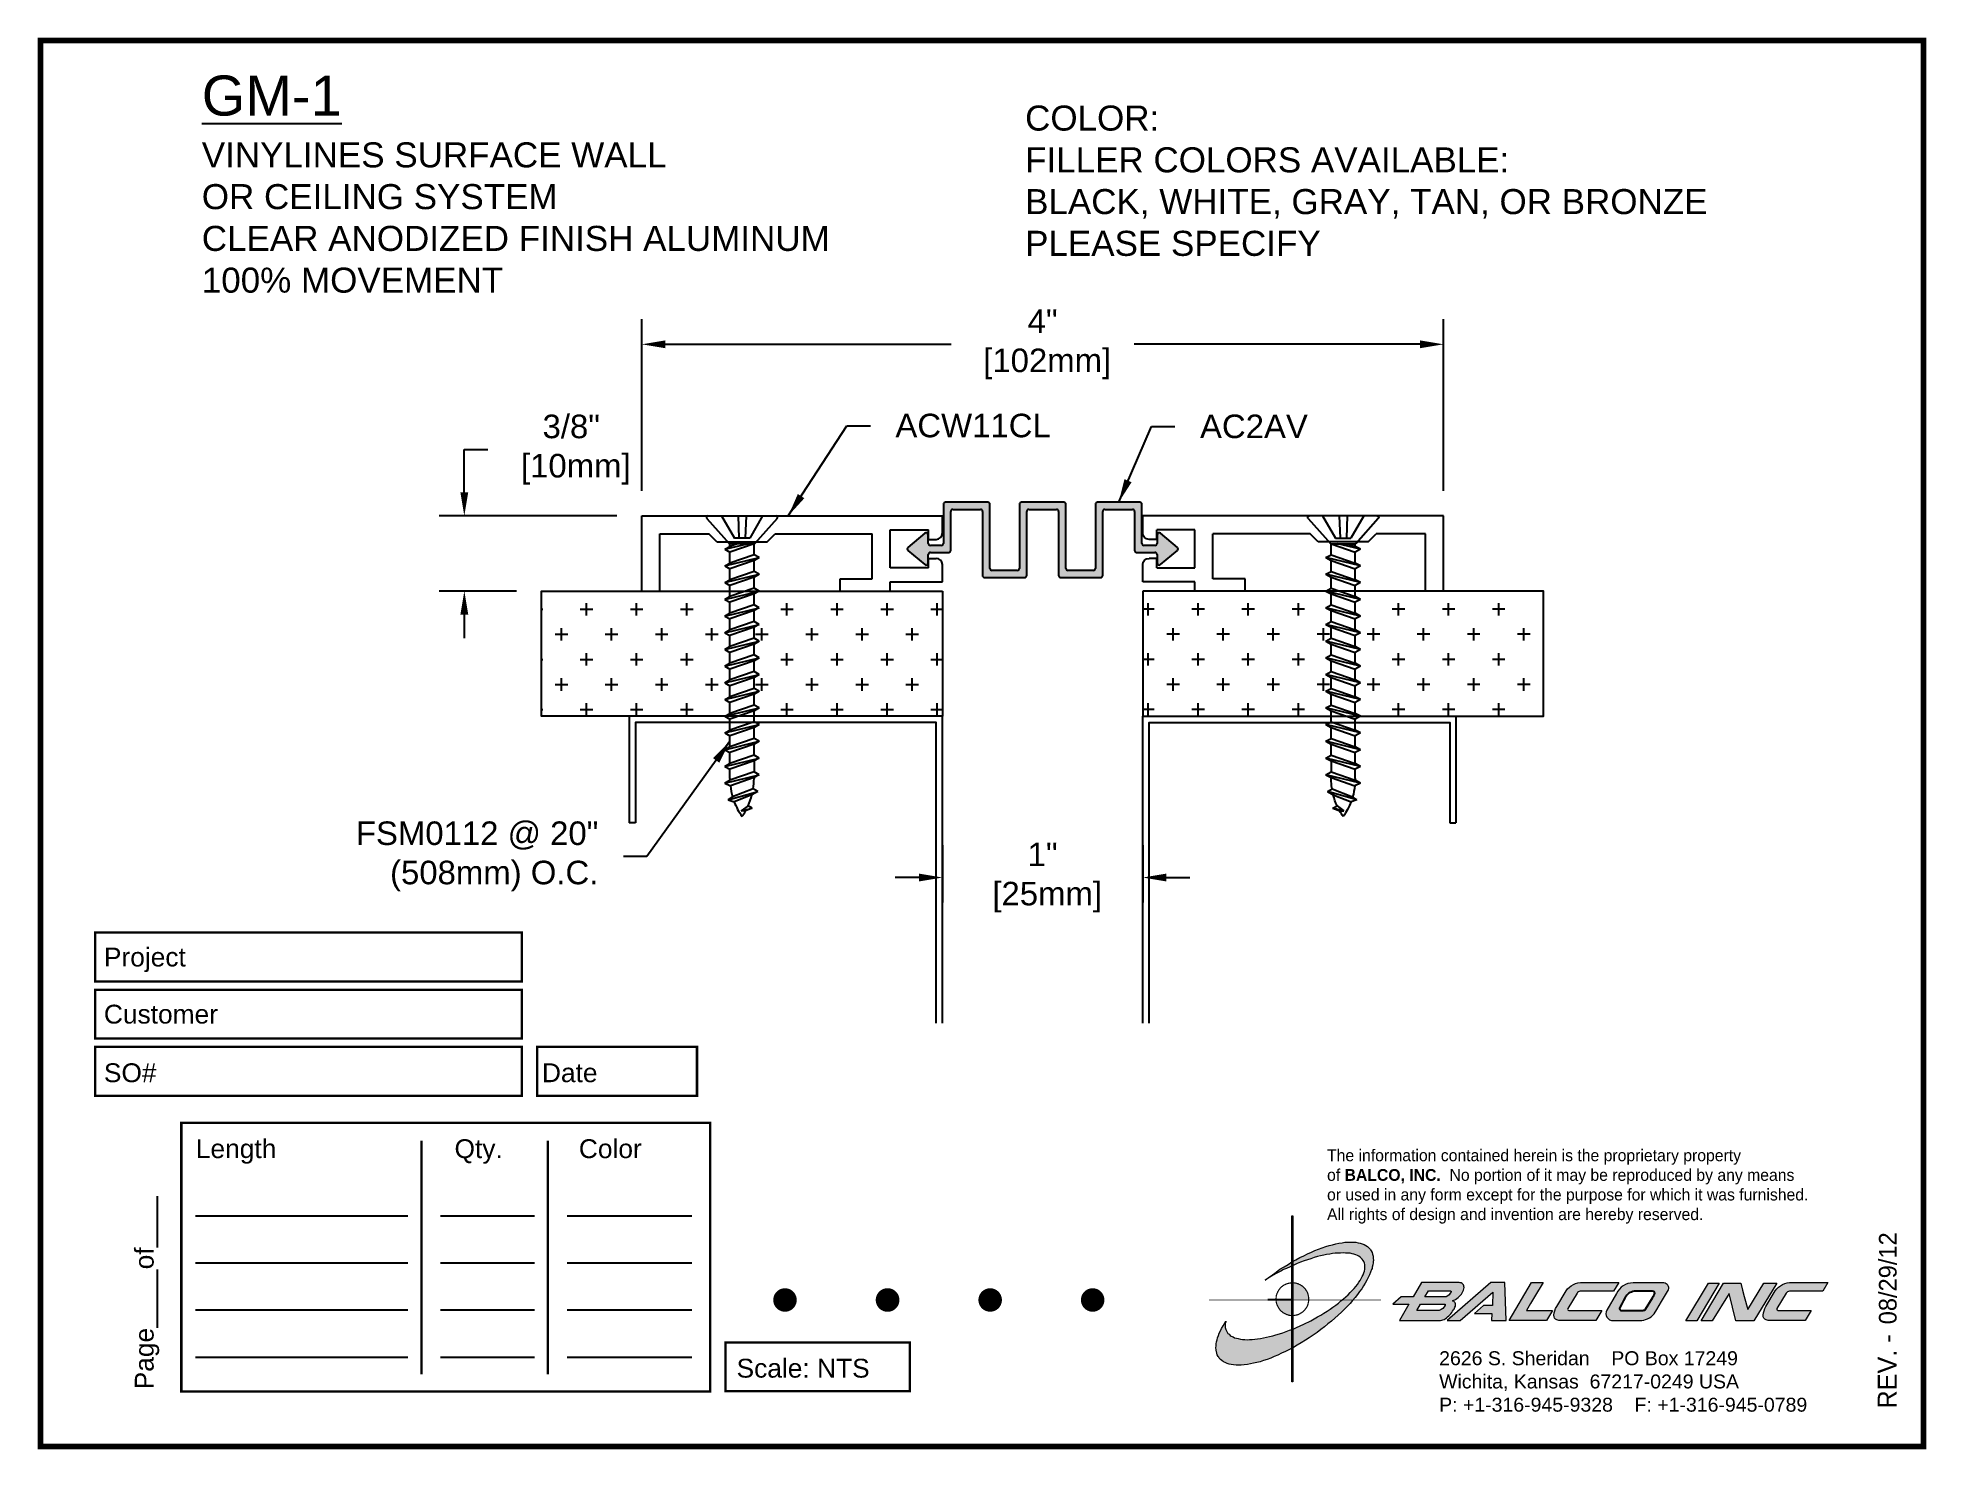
# Paper-space layout 'Layout1' of a CAD drawing. Header units: inches. Extents: x 0 to 10, y 0 to 7.5.
# The model-space entities are those that its viewports show. They can reach past a viewport. Long polylines and large blocks are cut down to what shows.
import ezdxf

# ---------------------------------------------------------------- set-up
doc = ezdxf.new("R2010")
doc.units = ezdxf.units.IN
doc.header["$MEASUREMENT"] = 0
for name, color, linetype in [('Anchors', 4, 'Continuous'), ('Border', 7, 'Continuous'), ('Conditions', 1, 'Continuous'), ('Dimensions', 3, 'Continuous'), ('Fillers', 2, 'Continuous'), ('Metals', 7, 'Continuous'), ('Text', 2, 'Continuous')]:
    doc.layers.add(name, color=color, linetype=linetype)
doc.styles.add('ARIAL', font='arial.ttf')
doc.styles.add('Copyright', font='ERASDEMI.TTF')
doc.dimstyles.new('ARIAL', dxfattribs={"dimtxt": 0.1175, "dimasz": 0.1175, "dimexe": 0.125, "dimexo": 0.125, "dimgap": 0.125, "dimtad": 0, "dimtih": 1, "dimtoh": 1, "dimdec": 4, "dimzin": 0, "dimdsep": 46, "dimlunit": 4, "dimtxsty": 'ARIAL', "dimcen": 0.09, "dimadec": 0, "dimazin": 0, "dimtfac": 1, "dimtdec": 4, "dimtofl": 0, "dimtmove": 0, "dimatfit": 3, "dimfxl": 0, "dimfrac": 2, "dimtolj": 1, "dimtzin": 0, "dimarcsym": 0})

# ---------------------------------------------------------------- blocks, each defined once
blk = doc.blocks.new('ACADlogo')
h = blk.add_hatch(color=256)
h.paths.add_polyline_path([(-3.346, 1.223), (-3.351, 1.223), (-3.351, 0.979), (-3.346, 0.982)])
h.paths.add_polyline_path([(-3.346, 0.961), (-3.351, 0.959), (-3.351, 0.868), (-3.346, 0.868)])
h.paths.add_polyline_path([(-3.346, 0.777), (-3.351, 0.777), (-3.351, 0.699), (-3.351, 0.695), (-3.35, 0.695), (-3.346, 0.695)])
h.paths.add_polyline_path([(-3.346, 0.864), (-3.346, 0.868), (-3.35, 0.868), (-3.351, 0.868), (-3.351, 0.777), (-3.346, 0.777), (-3.346, 0.778), (-3.348, 0.778)])
h.paths.add_polyline_path([(-3.346, 0.524), (-3.351, 0.521), (-3.351, 0.342), (-3.346, 0.342)])
h.paths.add_polyline_path([(-3.346, 0.695), (-3.351, 0.695), (-3.351, 0.621), (-3.346, 0.623)])
h.paths.add_polyline_path([(-3.346, 0.623), (-3.351, 0.621), (-3.351, 0.521), (-3.346, 0.524)])
h.paths.add_polyline_path([(-3.346, 0.982), (-3.351, 0.979), (-3.351, 0.959), (-3.346, 0.961)])
h = blk.add_hatch(color=175)
h.paths.add_polyline_path([(-3.518, 0.573), (-3.534, 0.571), (-3.548, 0.569), (-3.562, 0.567), (-3.576, 0.567), (-3.589, 0.566), (-3.602, 0.567), (-3.614, 0.568), (-3.625, 0.569), (-3.636, 0.572), (-3.646, 0.574), (-3.656, 0.577), (-3.664, 0.581), (-3.673, 0.585), (-3.679, 0.589), (-3.685, 0.595), (-3.688, 0.598), (-3.691, 0.6), (-3.695, 0.607), (-3.699, 0.614), (-3.703, 0.621), (-3.704, 0.626), (-3.705, 0.631), (-3.706, 0.637), (-3.706, 0.642), (-3.705, 0.648), (-3.705, 0.653), (-3.703, 0.659), (-3.702, 0.665), (-3.71, 0.652), (-3.717, 0.639), (-3.725, 0.626), (-3.731, 0.613), (-3.737, 0.601), (-3.741, 0.589), (-3.746, 0.577), (-3.749, 0.566), (-3.751, 0.555), (-3.753, 0.544), (-3.754, 0.538), (-3.754, 0.533), (-3.755, 0.523), (-3.754, 0.513), (-3.753, 0.508), (-3.752, 0.503), (-3.75, 0.494), (-3.748, 0.486), (-3.743, 0.477), (-3.74, 0.473), (-3.738, 0.469), (-3.734, 0.465), (-3.73, 0.461), (-3.723, 0.455), (-3.715, 0.449), (-3.706, 0.445), (-3.695, 0.44), (-3.685, 0.437), (-3.674, 0.434), (-3.661, 0.432), (-3.648, 0.431), (-3.634, 0.431), (-3.62, 0.431), (-3.604, 0.433), (-3.588, 0.435), (-3.572, 0.438), (-3.556, 0.441), (-3.538, 0.445), (-3.52, 0.449), (-3.503, 0.456), (-3.483, 0.461), (-3.464, 0.469), (-3.445, 0.477), (-3.426, 0.485), (-3.406, 0.494), (-3.385, 0.503), (-3.364, 0.514), (-3.351, 0.521), (-3.351, 0.621), (-3.364, 0.616), (-3.382, 0.609), (-3.4, 0.603), (-3.418, 0.598), (-3.436, 0.592), (-3.453, 0.587), (-3.47, 0.583), (-3.486, 0.579), (-3.503, 0.576)])
h.paths.add_polyline_path([(-3.215, 0.687), (-3.251, 0.667), (-3.289, 0.649), (-3.327, 0.631), (-3.345, 0.623), (-3.346, 0.623), (-3.346, 0.524), (-3.343, 0.525), (-3.323, 0.537), (-3.302, 0.549), (-3.28, 0.563), (-3.259, 0.577), (-3.238, 0.59), (-3.218, 0.605), (-3.198, 0.62), (-3.179, 0.635), (-3.16, 0.65), (-3.141, 0.665), (-3.123, 0.681), (-3.106, 0.696), (-3.089, 0.712), (-3.074, 0.727), (-3.058, 0.743), (-3.043, 0.759), (-3.03, 0.775), (-3.028, 0.777), (-3.085, 0.777), (-3.091, 0.772), (-3.105, 0.761), (-3.118, 0.75), (-3.134, 0.739), (-3.149, 0.729), (-3.165, 0.718), (-3.182, 0.707), (-3.198, 0.697)])
h.paths.add_polyline_path([(-2.921, 1.009), (-2.922, 1.015), (-2.924, 1.02), (-2.926, 1.029), (-2.931, 1.038), (-2.934, 1.043), (-2.936, 1.047), (-2.94, 1.05), (-2.943, 1.054), (-2.951, 1.06), (-2.959, 1.066), (-2.968, 1.071), (-2.978, 1.075), (-2.989, 1.079), (-3, 1.081), (-3.013, 1.083), (-3.026, 1.084), (-3.04, 1.084), (-3.054, 1.084), (-3.07, 1.083), (-3.085, 1.081), (-3.102, 1.079), (-3.118, 1.075), (-3.136, 1.07), (-3.153, 1.066), (-3.171, 1.06), (-3.191, 1.054), (-3.21, 1.047), (-3.229, 1.039), (-3.248, 1.031), (-3.268, 1.022), (-3.289, 1.012), (-3.31, 1.002), (-3.33, 0.991), (-3.346, 0.982), (-3.346, 0.961), (-3.342, 0.962), (-3.323, 0.971), (-3.305, 0.978), (-3.287, 0.984), (-3.268, 0.991), (-3.251, 0.996), (-3.234, 1.002), (-3.216, 1.007), (-3.199, 1.011), (-3.182, 1.015), (-3.167, 1.018), (-3.15, 1.021), (-3.136, 1.023), (-3.121, 1.025), (-3.107, 1.026), (-3.093, 1.026), (-3.079, 1.027), (-3.067, 1.026), (-3.054, 1.026), (-3.043, 1.025), (-3.032, 1.022), (-3.022, 1.02), (-3.013, 1.016), (-3.004, 1.013), (-2.997, 1.009), (-2.989, 1.005), (-2.983, 0.999), (-2.98, 0.996), (-2.978, 0.994), (-2.973, 0.987), (-2.969, 0.981), (-2.967, 0.973), (-2.965, 0.965), (-2.964, 0.957), (-2.964, 0.949), (-2.964, 0.944), (-2.965, 0.94), (-2.967, 0.93), (-2.969, 0.921), (-2.973, 0.911), (-2.978, 0.901), (-2.983, 0.891), (-2.989, 0.881), (-2.996, 0.871), (-3.004, 0.86), (-3.012, 0.849), (-3.021, 0.838), (-3.032, 0.827), (-3.042, 0.816), (-3.053, 0.805), (-3.065, 0.794), (-3.077, 0.783), (-3.085, 0.777), (-3.028, 0.777), (-3.016, 0.791), (-3.004, 0.806), (-2.992, 0.822), (-2.981, 0.837), (-2.971, 0.852), (-2.962, 0.866), (-2.954, 0.882), (-2.946, 0.896), (-2.939, 0.91), (-2.934, 0.924), (-2.929, 0.938), (-2.926, 0.944), (-2.925, 0.951), (-2.922, 0.963), (-2.92, 0.975), (-2.92, 0.982), (-2.919, 0.987), (-2.92, 0.999), (-2.92, 1.005)])
h.paths.add_polyline_path([(-3.372, 0.966), (-3.393, 0.953), (-3.415, 0.94), (-3.435, 0.925), (-3.455, 0.911), (-3.475, 0.897), (-3.494, 0.882), (-3.468, 0.898), (-3.439, 0.915), (-3.41, 0.93), (-3.396, 0.938), (-3.38, 0.945), (-3.351, 0.959), (-3.351, 0.979)])
h = blk.add_hatch(color=256)
h.paths.add_polyline_path([(-3.268, 0.814), (-3.27, 0.819), (-3.273, 0.824), (-3.276, 0.828), (-3.279, 0.833), (-3.282, 0.837), (-3.286, 0.841), (-3.29, 0.845), (-3.294, 0.849), (-3.298, 0.852), (-3.303, 0.855), (-3.308, 0.858), (-3.313, 0.86), (-3.318, 0.863), (-3.323, 0.864), (-3.328, 0.866), (-3.334, 0.867), (-3.339, 0.868), (-3.345, 0.868), (-3.346, 0.868), (-3.346, 0.777), (-3.335, 0.777), (-3.262, 0.777), (-3.262, 0.781), (-3.262, 0.787), (-3.263, 0.792), (-3.264, 0.798), (-3.265, 0.803), (-3.266, 0.808)])
h.paths.add_polyline_path([(-3.351, 0.777), (-3.436, 0.777), (-3.435, 0.773), (-3.435, 0.768), (-3.434, 0.762), (-3.432, 0.757), (-3.431, 0.752), (-3.428, 0.747), (-3.426, 0.742), (-3.423, 0.737), (-3.42, 0.732), (-3.417, 0.728), (-3.414, 0.723), (-3.41, 0.719), (-3.406, 0.716), (-3.401, 0.712), (-3.397, 0.709), (-3.392, 0.706), (-3.387, 0.704), (-3.382, 0.701), (-3.377, 0.699), (-3.372, 0.698), (-3.367, 0.696), (-3.361, 0.695), (-3.356, 0.695), (-3.351, 0.695)])
h.paths.add_polyline_path([(-3.346, 0.868), (-3.35, 0.868), (-3.351, 0.868), (-3.351, 0.777), (-3.346, 0.777)])
h = blk.add_hatch(color=256)
h.paths.add_polyline_path([(-2.438, 0.844, 0.412988), (-2.461, 0.869), (-2.663, 0.869), (-2.707, 0.794), (-2.771, 0.794), (-2.815, 0.755), (-2.73, 0.755), (-2.781, 0.668), (-2.563, 0.668, 0.107996), (-2.538, 0.677, 0.108939), (-2.494, 0.724, 0.080345), (-2.483, 0.745, 0.419497), (-2.499, 0.773, 0.149928), (-2.447, 0.815, 0.134283)])
h.paths.add_polyline_path([(-2.507, 0.821, -0.209012), (-2.532, 0.794), (-2.538, 0.794), (-2.646, 0.794), (-2.627, 0.825), (-2.51, 0.825, -0.56619)], flags=16)
h.paths.add_polyline_path([(-2.538, 0.75, -0.241309), (-2.569, 0.722), (-2.688, 0.722), (-2.669, 0.755), (-2.541, 0.755, -0.56619)], flags=16)
for points in [[(-2.285, 0.819), (-2.287, 0.748), (-2.335, 0.748), (-2.383, 0.705), (-2.29, 0.705), (-2.292, 0.668), (-2.215, 0.668), (-2.221, 0.869), (-2.295, 0.869), (-2.527, 0.668), (-2.458, 0.668)], [(-2.018, 0.869), (-2.079, 0.869), (-2.198, 0.668), (-2, 0.668), (-1.968, 0.722), (-2.107, 0.722), (-2.085, 0.759), (-2.064, 0.794)], [(-1.617, 0.869), (-1.807, 0.869, 0.270182), (-1.896, 0.825), (-1.946, 0.742, 0.109019), (-1.961, 0.695, 0.340665), (-1.945, 0.672, 0.129907), (-1.923, 0.668), (-1.738, 0.668), (-1.706, 0.722), (-1.878, 0.722), (-1.882, 0.722, -0.601242), (-1.887, 0.731), (-1.838, 0.813, -0.253048), (-1.821, 0.823), (-1.645, 0.823)], [(-1.083, 0.867), (-1.14, 0.867), (-1.261, 0.667), (-1.26, 0.667), (-1.202, 0.667)], [(-0.96, 0.83), (-0.969, 0.867), (-1.061, 0.867), (-1.179, 0.667), (-1.12, 0.667), (-1.031, 0.812), (-0.995, 0.667), (-0.9, 0.667), (-0.778, 0.867), (-0.846, 0.867), (-0.931, 0.727), (-0.951, 0.795)], [(-0.507, 0.869), (-0.697, 0.869, 0.270182), (-0.786, 0.825), (-0.836, 0.742, 0.109019), (-0.85, 0.695, 0.340665), (-0.835, 0.672, 0.129907), (-0.812, 0.668), (-0.628, 0.668), (-0.595, 0.722), (-0.768, 0.722), (-0.772, 0.722, -0.601242), (-0.777, 0.731), (-0.728, 0.813, -0.253048), (-0.71, 0.823), (-0.534, 0.823)], [(-3.346, 0.623), (-3.351, 0.621), (-3.351, 0.521), (-3.346, 0.524)]]:
    blk.add_hatch(color=256).paths.add_polyline_path(points)
h = blk.add_hatch(color=256)
h.paths.add_polyline_path([(-1.377, 0.868), (-1.383, 0.868), (-1.383, 0.868), (-1.44, 0.868), (-1.492, 0.868), (-1.541, 0.868, 0.297712), (-1.628, 0.811), (-1.68, 0.723, 0.585116), (-1.646, 0.668), (-1.506, 0.668, 0.210586), (-1.429, 0.703), (-1.415, 0.726), (-1.389, 0.769), (-1.352, 0.831, 0.4352)])
h.paths.add_polyline_path([(-1.437, 0.823, -0.603783), (-1.428, 0.805), (-1.431, 0.801), (-1.434, 0.796), (-1.438, 0.789), (-1.474, 0.728, -0.229001), (-1.489, 0.722), (-1.494, 0.722), (-1.501, 0.722), (-1.597, 0.722), (-1.604, 0.722, -0.492401), (-1.613, 0.734), (-1.601, 0.757), (-1.591, 0.775), (-1.582, 0.791, -0.238368), (-1.535, 0.823)], flags=16)
for q in [(-3.48, 0.777), (-3.351, 0.642)]:
    blk.add_line((-3.351, 0.777), q)
at = {"color": 7, "lineweight": 0}
for points in [[(-3.351, 1.223), (-3.346, 1.223), (-3.346, 0.342), (-3.351, 0.342), (-3.351, 1.223)], [(-2.292, 0.668), (-2.215, 0.668), (-2.221, 0.869), (-2.295, 0.869), (-2.527, 0.668), (-2.458, 0.668), (-2.285, 0.819), (-2.287, 0.748), (-2.286, 0.748), (-2.335, 0.748), (-2.383, 0.705), (-2.29, 0.705), (-2.292, 0.668), (-2.292, 0.668)], [(-2.198, 0.668), (-2.079, 0.869), (-2.018, 0.869), (-2.064, 0.794), (-2.085, 0.759), (-2.107, 0.722), (-1.968, 0.722), (-2, 0.668), (-2.198, 0.668), (-2.198, 0.668)], [(-1.383, 0.868), (-1.383, 0.868)], [(-1.261, 0.667), (-1.14, 0.867), (-1.083, 0.867), (-1.202, 0.667), (-1.26, 0.667), (-1.261, 0.667), (-1.261, 0.667)], [(-0.9, 0.667), (-0.995, 0.667), (-1.031, 0.812), (-1.12, 0.667), (-1.179, 0.667), (-1.061, 0.867), (-0.969, 0.867), (-0.96, 0.83), (-0.951, 0.795), (-0.931, 0.727), (-0.846, 0.867), (-0.778, 0.867), (-0.9, 0.667), (-0.9, 0.667)]]:
    blk.add_lwpolyline(points, dxfattribs=at)
at = {"color": 175, "lineweight": 0}
blk.add_lwpolyline([(-2.926, 1.029), (-2.924, 1.02), (-2.922, 1.015), (-2.921, 1.009), (-2.92, 1.005), (-2.92, 0.999), (-2.919, 0.987), (-2.92, 0.982), (-2.92, 0.975), (-2.922, 0.963), (-2.925, 0.951), (-2.926, 0.944), (-2.929, 0.938), (-2.934, 0.924), (-2.939, 0.91), (-2.946, 0.896), (-2.954, 0.882), (-2.962, 0.866), (-2.971, 0.852), (-2.981, 0.837), (-2.992, 0.822), (-3.004, 0.806), (-3.016, 0.791), (-3.03, 0.775), (-3.043, 0.759), (-3.058, 0.743), (-3.074, 0.727), (-3.089, 0.712), (-3.106, 0.696), (-3.123, 0.681), (-3.141, 0.665), (-3.16, 0.65), (-3.179, 0.635), (-3.198, 0.62), (-3.218, 0.605), (-3.238, 0.59), (-3.259, 0.577), (-3.28, 0.563), (-3.302, 0.549), (-3.323, 0.537), (-3.343, 0.525), (-3.364, 0.514), (-3.385, 0.503), (-3.406, 0.494), (-3.426, 0.485), (-3.445, 0.477), (-3.464, 0.469), (-3.483, 0.461), (-3.503, 0.456), (-3.52, 0.449), (-3.538, 0.445), (-3.556, 0.441), (-3.572, 0.438), (-3.588, 0.435), (-3.604, 0.433), (-3.62, 0.431), (-3.634, 0.431), (-3.648, 0.431), (-3.661, 0.432), (-3.674, 0.434), (-3.685, 0.437), (-3.695, 0.44), (-3.706, 0.445), (-3.715, 0.449), (-3.723, 0.455), (-3.73, 0.461), (-3.734, 0.465), (-3.738, 0.469), (-3.74, 0.473), (-3.743, 0.477), (-3.748, 0.486), (-3.75, 0.494), (-3.752, 0.503), (-3.753, 0.508), (-3.754, 0.513), (-3.755, 0.523), (-3.754, 0.533), (-3.754, 0.538), (-3.753, 0.544), (-3.751, 0.555), (-3.749, 0.566), (-3.746, 0.577), (-3.741, 0.589), (-3.737, 0.601), (-3.731, 0.613), (-3.725, 0.626), (-3.717, 0.639), (-3.71, 0.652), (-3.702, 0.665), (-3.703, 0.659), (-3.705, 0.653), (-3.705, 0.648), (-3.706, 0.642), (-3.706, 0.637), (-3.705, 0.631), (-3.704, 0.626), (-3.703, 0.621), (-3.699, 0.614), (-3.695, 0.607), (-3.691, 0.6), (-3.688, 0.598), (-3.685, 0.595), (-3.679, 0.589), (-3.673, 0.585), (-3.664, 0.581), (-3.656, 0.577), (-3.646, 0.574), (-3.636, 0.572), (-3.625, 0.569), (-3.614, 0.568), (-3.602, 0.567), (-3.589, 0.566), (-3.576, 0.567), (-3.562, 0.567), (-3.548, 0.569), (-3.534, 0.571), (-3.518, 0.573), (-3.503, 0.576), (-3.486, 0.579), (-3.47, 0.583), (-3.453, 0.587), (-3.436, 0.592), (-3.418, 0.598), (-3.4, 0.603), (-3.382, 0.609), (-3.364, 0.616), (-3.345, 0.623), (-3.327, 0.631), (-3.289, 0.649), (-3.251, 0.667), (-3.215, 0.687), (-3.198, 0.697), (-3.182, 0.707), (-3.165, 0.718), (-3.149, 0.729), (-3.134, 0.739), (-3.118, 0.75), (-3.105, 0.761), (-3.091, 0.772), (-3.077, 0.783), (-3.065, 0.794), (-3.053, 0.805), (-3.042, 0.816), (-3.032, 0.827), (-3.021, 0.838), (-3.012, 0.849), (-3.004, 0.86), (-2.996, 0.871), (-2.989, 0.881), (-2.983, 0.891), (-2.978, 0.901), (-2.973, 0.911), (-2.969, 0.921), (-2.967, 0.93), (-2.965, 0.94), (-2.964, 0.944), (-2.964, 0.949), (-2.964, 0.957), (-2.965, 0.965), (-2.967, 0.973), (-2.969, 0.981), (-2.973, 0.987), (-2.978, 0.994), (-2.98, 0.996), (-2.983, 0.999), (-2.989, 1.005), (-2.997, 1.009), (-3.004, 1.013), (-3.013, 1.016), (-3.022, 1.02), (-3.032, 1.022), (-3.043, 1.025), (-3.054, 1.026), (-3.067, 1.026), (-3.079, 1.027), (-3.093, 1.026), (-3.107, 1.026), (-3.121, 1.025), (-3.136, 1.023), (-3.15, 1.021), (-3.167, 1.018), (-3.182, 1.015), (-3.199, 1.011), (-3.216, 1.007), (-3.234, 1.002), (-3.251, 0.996), (-3.268, 0.991), (-3.287, 0.984), (-3.305, 0.978), (-3.323, 0.971), (-3.342, 0.962), (-3.38, 0.945), (-3.396, 0.938), (-3.41, 0.93), (-3.439, 0.915), (-3.468, 0.898), (-3.494, 0.882), (-3.475, 0.897), (-3.455, 0.911), (-3.435, 0.925), (-3.415, 0.94), (-3.393, 0.953), (-3.372, 0.966), (-3.351, 0.979), (-3.33, 0.991), (-3.31, 1.002), (-3.289, 1.012), (-3.268, 1.022), (-3.248, 1.031), (-3.229, 1.039), (-3.21, 1.047), (-3.191, 1.054), (-3.171, 1.06), (-3.153, 1.066), (-3.136, 1.07), (-3.118, 1.075), (-3.102, 1.079), (-3.085, 1.081), (-3.07, 1.083), (-3.054, 1.084), (-3.04, 1.084), (-3.026, 1.084), (-3.013, 1.083), (-3, 1.081), (-2.989, 1.079), (-2.978, 1.075), (-2.968, 1.071), (-2.959, 1.066), (-2.951, 1.06), (-2.943, 1.054), (-2.94, 1.05), (-2.936, 1.047), (-2.934, 1.043), (-2.931, 1.038), (-2.926, 1.029), (-2.926, 1.029)], dxfattribs=at)
at = {"color": 7, "lineweight": 0, "const_width": 0.0064}
blk.add_lwpolyline([(-3.262, 0.781), (-3.262, 0.787), (-3.263, 0.792), (-3.264, 0.798), (-3.265, 0.803), (-3.266, 0.808), (-3.268, 0.814), (-3.27, 0.819), (-3.273, 0.824), (-3.276, 0.828), (-3.279, 0.833), (-3.282, 0.837), (-3.286, 0.841), (-3.29, 0.845), (-3.294, 0.849), (-3.298, 0.852), (-3.303, 0.855), (-3.308, 0.858), (-3.313, 0.86), (-3.318, 0.863), (-3.323, 0.864), (-3.328, 0.866), (-3.334, 0.867), (-3.339, 0.868), (-3.345, 0.868), (-3.35, 0.868), (-3.356, 0.868), (-3.361, 0.867), (-3.367, 0.866), (-3.372, 0.865), (-3.377, 0.863), (-3.382, 0.862), (-3.387, 0.859), (-3.392, 0.857), (-3.397, 0.854), (-3.401, 0.851), (-3.406, 0.847), (-3.41, 0.843), (-3.414, 0.839), (-3.417, 0.835), (-3.42, 0.831), (-3.423, 0.826), (-3.426, 0.821), (-3.428, 0.816), (-3.431, 0.811), (-3.432, 0.806), (-3.434, 0.801), (-3.435, 0.795), (-3.435, 0.79), (-3.436, 0.784), (-3.436, 0.779), (-3.435, 0.773), (-3.435, 0.768), (-3.434, 0.762), (-3.432, 0.757), (-3.431, 0.752), (-3.428, 0.747), (-3.426, 0.742), (-3.423, 0.737), (-3.42, 0.732), (-3.417, 0.728), (-3.414, 0.723), (-3.41, 0.719), (-3.406, 0.716), (-3.401, 0.712), (-3.397, 0.709), (-3.392, 0.706), (-3.387, 0.704), (-3.382, 0.701), (-3.377, 0.699), (-3.372, 0.698), (-3.367, 0.696), (-3.361, 0.695), (-3.356, 0.695), (-3.35, 0.695), (-3.345, 0.695), (-3.339, 0.695), (-3.334, 0.696), (-3.328, 0.697), (-3.323, 0.698), (-3.318, 0.7), (-3.313, 0.702), (-3.308, 0.705), (-3.303, 0.708), (-3.298, 0.711), (-3.294, 0.714), (-3.29, 0.718), (-3.286, 0.721), (-3.282, 0.726), (-3.279, 0.73), (-3.276, 0.734), (-3.273, 0.739), (-3.27, 0.744), (-3.268, 0.749), (-3.266, 0.754), (-3.265, 0.76), (-3.264, 0.765), (-3.263, 0.77), (-3.262, 0.776), (-3.262, 0.781)], dxfattribs=at)
at = {"color": 7, "lineweight": 0}
for points in [[(-2.447, 0.815, 0.130368), (-2.438, 0.843, 0.448367), (-2.463, 0.869), (-2.663, 0.869), (-2.707, 0.794), (-2.771, 0.794), (-2.815, 0.755), (-2.73, 0.755), (-2.781, 0.668), (-2.563, 0.668, 0.107996), (-2.538, 0.677, 0.108939), (-2.494, 0.724, 0.077395), (-2.484, 0.744, 0.430878), (-2.499, 0.773, 0.149928)], [(-2.507, 0.821, -0.209012), (-2.532, 0.794), (-2.538, 0.794), (-2.646, 0.794), (-2.627, 0.825), (-2.512, 0.825), (-2.509, 0.825, -0.531288)], [(-1.838, 0.813), (-1.887, 0.731, 0.587385), (-1.882, 0.722), (-1.878, 0.722), (-1.706, 0.722), (-1.738, 0.668), (-1.923, 0.668, -0.129907), (-1.945, 0.672, -0.349839), (-1.961, 0.696, -0.107341), (-1.946, 0.742), (-1.896, 0.825, -0.270182), (-1.807, 0.869), (-1.617, 0.869), (-1.645, 0.823), (-1.821, 0.823, 0.252436)], [(-1.68, 0.723, 0.585116), (-1.646, 0.668), (-1.506, 0.668, 0.210586), (-1.429, 0.703), (-1.415, 0.726), (-1.389, 0.769), (-1.352, 0.831, 0.4352), (-1.377, 0.868), (-1.383, 0.868), (-1.383, 0.868), (-1.44, 0.868), (-1.492, 0.868), (-1.541, 0.868, 0.297712), (-1.628, 0.811)], [(-0.728, 0.813), (-0.777, 0.731, 0.587385), (-0.772, 0.722), (-0.768, 0.722), (-0.595, 0.722), (-0.628, 0.668), (-0.812, 0.668, -0.129907), (-0.835, 0.672, -0.349839), (-0.85, 0.696, -0.107341), (-0.836, 0.742), (-0.786, 0.825, -0.270182), (-0.697, 0.869), (-0.507, 0.869), (-0.534, 0.823), (-0.71, 0.823, 0.252436)], [(-2.569, 0.722), (-2.688, 0.722), (-2.669, 0.755), (-2.543, 0.755), (-2.54, 0.755, -0.531288), (-2.538, 0.75, -0.241309)]]:
    blk.add_lwpolyline(points, format="xyb", close=True, dxfattribs=at)
blk.add_lwpolyline([(-1.437, 0.823), (-1.535, 0.823, 0.238368), (-1.582, 0.791), (-1.591, 0.775), (-1.601, 0.757), (-1.613, 0.734, 0.490298), (-1.604, 0.722), (-1.597, 0.722), (-1.501, 0.722), (-1.494, 0.722), (-1.489, 0.722, 0.229001), (-1.474, 0.728), (-1.438, 0.789), (-1.434, 0.796), (-1.431, 0.801), (-1.428, 0.805, 0.603783)], format="xyb", close=True)
blk.add_lwpolyline([(-2.879, 0.777, 0.00455, 0.00455, 0), (-3.791, 0.777, 0.00183, 0.00183, 0), (-3.791, 0.777, 0.00183, 0.00183, 0)], format="xyseb", dxfattribs=at)
blk = doc.blocks.new('REV')
at = {"style": 'Copyright'}
blk.add_text('REV. -', height=0.1, rotation=90, dxfattribs=at).set_placement((-0.142, 0.201))
at = {"style": 'Copyright', "flags": 4}
blk.add_attdef('REVISIONDATE', (-0.142, 0.648), '', height=0.0938, rotation=90, dxfattribs=at)
blk = doc.blocks.new('*D0')
at = {"layer": 'Defpoints', "color": 0}
for p in [(5.7897, 4.2662), (6.7897, 4.2662), (6.7897, 3.9789)]:
    blk.add_point(p, dxfattribs=at)
at = {"layer": 'Dimensions', "color": 0, "lineweight": -2}
for p, q in [((5.7897, 4.1412), (5.7897, 3.8539)), ((6.7897, 4.1412), (6.7897, 3.8539)), ((5.6722, 3.9789), (5.5547, 3.9789)), ((6.9072, 3.9789), (7.0247, 3.9789))]:
    blk.add_line(p, q, dxfattribs=at)
at = {"layer": 'Dimensions', "color": 0}
for points in [[(5.6722, 3.9985), (5.6722, 3.9593), (5.7897, 3.9789)], [(6.9072, 3.9985), (6.9072, 3.9593), (6.7897, 3.9789)]]:
    blk.add_solid(points, dxfattribs=at)
at = {"layer": 'Dimensions', "color": 0, "insert": (6.2897, 3.9789), "char_height": 0.1175, "attachment_point": 5, "style": 'ARIAL'}
blk.add_mtext('\\A1;1"\\P [25mm]', dxfattribs=at)
blk = doc.blocks.new('MTLSTD')
at = {"layer": 'Conditions'}
for points in [[(5.1822, 2.8099), (5.1822, 4.3412), (3.6197, 4.3412), (3.6197, 3.8099)], [(5.1509, 2.8099), (5.1509, 4.3099), (3.6509, 4.3099), (3.6509, 3.8099)], [(3.6509, 3.8099), (3.6197, 3.8099)]]:
    blk.add_lwpolyline(points, dxfattribs=at)
blk = doc.blocks.new('acw11')
for p, q in [((-1.5, 0), (0, 0)), ((-1.5, -0.375), (-1.5, 0)), ((0, -0.0865), (0, 0)), ((-1.41, -0.09), (-1.165, -0.09)), ((-1.41, -0.375), (-1.41, -0.09)), ((-1.125, -0.13), (-1.165, -0.09)), ((-0.875, -0.13), (-0.835, -0.09)), ((-0.835, -0.09), (-0.35, -0.09)), ((-0.35, -0.315), (-0.35, -0.09)), ((-0.26, -0.26), (-0.26, -0.07)), ((-0.26, -0.07), (-0.07, -0.07)), ((-0.07, -0.1175), (-0.07, -0.07)), ((-1.125, -0.13), (-0.875, -0.13)), ((-0.07, -0.1175), (-0.031, -0.1175)), ((-0.07, -0.26), (-0.26, -0.26)), ((-0.07, -0.26), (-0.07, -0.2125)), ((-0.07, -0.2125), (-0.031, -0.2125)), ((0, -0.33), (0, -0.2435)), ((-1.5, -0.375), (-1.41, -0.375)), ((-0.51, -0.315), (-0.35, -0.315)), ((-0.51, -0.375), (-0.51, -0.315)), ((-0.51, -0.375), (-0.26, -0.375)), ((-0.26, -0.33), (0, -0.33)), ((-0.26, -0.375), (-0.26, -0.33))]:
    blk.add_line(p, q)
for centre, start, end in [((-0.031, -0.0865), 270, 0), ((-0.031, -0.2435), 0, 90)]:
    blk.add_arc(centre, 0.031, start, end)
blk = doc.blocks.new('*D3')
at = {"layer": 'Defpoints', "color": 0}
for p in [(8.2897, 6.6395), (4.2897, 5.7835), (8.2897, 5.7835)]:
    blk.add_point(p, dxfattribs=at)
at = {"layer": 'Dimensions', "color": 0, "lineweight": -2}
for p, q in [((4.2897, 5.9085), (4.2897, 6.7645)), ((8.2897, 5.9085), (8.2897, 6.7645)), ((4.4072, 6.6395), (5.8335, 6.6395)), ((8.1722, 6.6395), (6.7458, 6.6395))]:
    blk.add_line(p, q, dxfattribs=at)
at = {"layer": 'Dimensions', "color": 0}
for points in [[(4.4072, 6.6591), (4.4072, 6.6199), (4.2897, 6.6395)], [(8.1722, 6.6591), (8.1722, 6.6199), (8.2897, 6.6395)]]:
    blk.add_solid(points, dxfattribs=at)
at = {"layer": 'Dimensions', "color": 0, "insert": (6.2897, 6.6395), "char_height": 0.1175, "attachment_point": 5, "style": 'ARIAL'}
blk.add_mtext('\\A1;4"\\P [102mm]', dxfattribs=at)
blk = doc.blocks.new('FSM0112')
for p, q in [((-0.1694, 0), (0.1694, 0)), ((-0.1026, 0), (-0.0382, -0.1106)), ((-0.0199, 0), (-0.0159, -0.1106)), ((0.0199, 0), (0.0159, -0.1106)), ((0.1026, 0), (0.0382, -0.1106)), ((-0.1752, -0.0137), (-0.0626, -0.1394)), ((0.1752, -0.0137), (0.0626, -0.1394)), ((-0.086, -0.1667), (0.0266, -0.1394)), ((-0.086, -0.1667), (-0.06, -0.1523)), ((-0.086, -0.1667), (-0.06, -0.1811)), ((0.0626, -0.1394), (-0.0626, -0.1394)), ((-0.06, -0.1523), (-0.06, -0.1394)), ((-0.0229, -0.1394), (-0.06, -0.1523)), ((0.06, -0.1394), (-0.06, -0.1811)), ((-0.06, -0.2356), (-0.06, -0.1811)), ((0.0382, -0.1106), (-0.0382, -0.1106)), ((0.06, -0.1939), (0.06, -0.1394)), ((-0.086, -0.25), (0.086, -0.2083)), ((-0.086, -0.25), (-0.06, -0.2356)), ((-0.086, -0.25), (-0.06, -0.2644)), ((0.06, -0.1939), (-0.06, -0.2356)), ((0.06, -0.2227), (-0.06, -0.2644)), ((-0.06, -0.3189), (-0.06, -0.2644)), ((0.06, -0.2773), (-0.06, -0.3189)), ((0.086, -0.2083), (0.06, -0.1939)), ((0.086, -0.2083), (0.06, -0.2227)), ((0.06, -0.2773), (0.06, -0.2227)), ((0.086, -0.2917), (0.06, -0.2773)), ((-0.086, -0.3333), (0.086, -0.2917)), ((-0.086, -0.3333), (-0.06, -0.3189)), ((-0.086, -0.3333), (-0.06, -0.3477)), ((-0.086, -0.4167), (0.086, -0.375)), ((0.06, -0.3061), (-0.06, -0.3477)), ((-0.06, -0.4023), (-0.06, -0.3477)), ((0.06, -0.3606), (-0.06, -0.4023)), ((0.086, -0.2917), (0.06, -0.3061)), ((0.06, -0.3606), (0.06, -0.3061)), ((0.086, -0.375), (0.06, -0.3606)), ((0.086, -0.375), (0.06, -0.3894)), ((-0.086, -0.4167), (-0.06, -0.4023)), ((-0.086, -0.4167), (-0.06, -0.4311)), ((-0.086, -0.5), (0.086, -0.4583)), ((0.06, -0.3894), (-0.06, -0.4311)), ((-0.06, -0.4856), (-0.06, -0.4311)), ((0.06, -0.4439), (-0.06, -0.4856)), ((0.06, -0.4439), (0.06, -0.3894)), ((0.086, -0.4583), (0.06, -0.4439)), ((0.086, -0.4583), (0.06, -0.4727)), ((-0.086, -0.5), (-0.06, -0.4856)), ((-0.086, -0.5), (-0.06, -0.5144)), ((-0.086, -0.5833), (0.086, -0.5417)), ((0.06, -0.4727), (-0.06, -0.5144)), ((-0.06, -0.5689), (-0.06, -0.5144)), ((0.06, -0.5273), (-0.06, -0.5689)), ((0.06, -0.5561), (-0.06, -0.5977)), ((0.06, -0.5273), (0.06, -0.4727)), ((0.086, -0.5417), (0.06, -0.5273)), ((0.086, -0.5417), (0.06, -0.5561)), ((0.06, -0.6106), (0.06, -0.5561)), ((-0.086, -0.5833), (-0.06, -0.5689)), ((-0.086, -0.5833), (-0.06, -0.5977)), ((-0.086, -0.6667), (0.086, -0.625)), ((-0.086, -0.6667), (-0.06, -0.6523)), ((-0.06, -0.6523), (-0.06, -0.5977)), ((0.06, -0.6106), (-0.06, -0.6523)), ((0.06, -0.6394), (-0.06, -0.6811)), ((0.086, -0.625), (0.06, -0.6106)), ((0.086, -0.625), (0.06, -0.6394)), ((0.06, -0.6939), (0.06, -0.6394)), ((-0.086, -0.6667), (-0.06, -0.6811)), ((-0.086, -0.75), (0.086, -0.7083)), ((-0.086, -0.75), (-0.06, -0.7356)), ((-0.086, -0.75), (-0.06, -0.7644)), ((-0.06, -0.7356), (-0.06, -0.6811)), ((0.06, -0.6939), (-0.06, -0.7356)), ((0.06, -0.7227), (-0.06, -0.7644)), ((0.086, -0.7083), (0.06, -0.6939)), ((0.086, -0.7083), (0.06, -0.7227)), ((0.06, -0.7773), (0.06, -0.7227)), ((-0.086, -0.8333), (0.086, -0.7917)), ((-0.086, -0.8333), (-0.06, -0.8189)), ((-0.086, -0.8333), (-0.06, -0.8477)), ((-0.06, -0.8189), (-0.06, -0.7644)), ((0.06, -0.7773), (-0.06, -0.8189)), ((0.06, -0.8061), (-0.06, -0.8477)), ((-0.06, -0.9023), (-0.06, -0.8477)), ((0.086, -0.7917), (0.06, -0.7773)), ((0.086, -0.7917), (0.06, -0.8061)), ((0.06, -0.8606), (0.06, -0.8061)), ((-0.086, -0.9167), (0.086, -0.875)), ((-0.086, -0.9167), (-0.06, -0.9023)), ((-0.086, -0.9167), (-0.06, -0.9311)), ((0.06, -0.8606), (-0.06, -0.9023)), ((0.06, -0.8894), (-0.06, -0.9311)), ((-0.06, -0.9856), (-0.06, -0.9311)), ((0.086, -0.875), (0.06, -0.8606)), ((0.086, -0.875), (0.06, -0.8894)), ((0.06, -0.9439), (0.06, -0.8894)), ((-0.086, -1), (0.086, -0.9583)), ((-0.086, -1), (-0.06, -0.9856)), ((-0.086, -1), (-0.06, -1.0144)), ((0.06, -0.9439), (-0.06, -0.9856)), ((0.06, -0.9727), (-0.06, -1.0144)), ((-0.06, -1.0689), (-0.06, -1.0144)), ((0.06, -1.0273), (-0.06, -1.0689)), ((0.086, -0.9583), (0.06, -0.9439)), ((0.086, -0.9583), (0.06, -0.9727)), ((0.06, -1.0273), (0.06, -0.9727)), ((0.086, -1.0417), (0.06, -1.0273)), ((-0.086, -1.0833), (0.086, -1.0417)), ((-0.086, -1.0833), (-0.06, -1.0689)), ((-0.086, -1.0833), (-0.06, -1.0977)), ((-0.086, -1.1667), (0.086, -1.125)), ((0.06, -1.0561), (-0.06, -1.0977)), ((-0.06, -1.1523), (-0.06, -1.0977)), ((0.06, -1.1106), (-0.06, -1.1523)), ((0.086, -1.0417), (0.06, -1.0561)), ((0.06, -1.1106), (0.06, -1.0561)), ((0.086, -1.125), (0.06, -1.1106)), ((0.086, -1.125), (0.06, -1.1394)), ((-0.086, -1.1667), (-0.06, -1.1523)), ((-0.086, -1.1667), (-0.06, -1.1811)), ((-0.086, -1.25), (0.086, -1.2083)), ((0.06, -1.1394), (-0.06, -1.1811)), ((-0.06, -1.2356), (-0.06, -1.1811)), ((0.06, -1.1939), (-0.06, -1.2356)), ((0.06, -1.2227), (-0.06, -1.2644)), ((0.06, -1.1939), (0.06, -1.1394)), ((0.086, -1.2083), (0.06, -1.1939)), ((0.086, -1.2083), (0.06, -1.2227)), ((0.06, -1.2227), (0.06, -1.2773)), ((-0.086, -1.25), (-0.06, -1.2356)), ((-0.086, -1.25), (-0.06, -1.2644)), ((-0.086, -1.3333), (0.086, -1.2917)), ((-0.086, -1.3333), (-0.06, -1.3189)), ((-0.06, -1.3104), (-0.06, -1.2644)), ((0.06, -1.2773), (-0.06, -1.3189)), ((0.06, -1.3061), (-0.058, -1.347)), ((0.086, -1.2917), (0.06, -1.2773)), ((0.086, -1.2917), (0.06, -1.3061)), ((0.06, -1.3061), (0.06, -1.3104)), ((-0.086, -1.3333), (-0.058, -1.347)), ((-0.0685, -1.4167), (0.0787, -1.375)), ((-0.0685, -1.4167), (-0.047, -1.402)), ((0.0559, -1.362), (-0.047, -1.402)), ((0.0496, -1.3924), (-0.0389, -1.4264)), ((0.0787, -1.375), (0.0496, -1.3924)), ((0.0787, -1.375), (0.0559, -1.362)), ((-0.0685, -1.4167), (-0.0389, -1.4264)), ((0.0305, -1.4468), (-0.0039, -1.472)), ((-0.0039, -1.472), (0.0513, -1.4583)), ((0.0174, -1.4725), (-0.0039, -1.472)), ((0.0513, -1.4583), (0.0174, -1.4725)), ((0.0513, -1.4583), (0.0305, -1.4468))]:
    blk.add_line(p, q)
for centre, radius, start, end in [((-0.1694, -0.008), 0.00805, 90, 224.32064), ((0.1694, -0.008), 0.00805, 315.67936, 90), ((0.2696, -1.3104), 0.3296, 180, 181.48094), ((-0.2696, -1.3104), 0.3296, 350.9871, 0), ((0.2696, -1.3104), 0.3296, 186.38087, 196.13333), ((-0.2696, -1.3104), 0.3296, 335.5566, 345.58715), ((0.2696, -1.3104), 0.3296, 200.61291, 215.11798), ((-0.2696, -1.3104), 0.3296, 324.88202, 330.53258)]:
    blk.add_arc(centre, radius, start, end)
blk = doc.blocks.new('AC2AV')
blk.add_hatch(color=256).paths.add_polyline_path([(0.1104, 0.33, -0.414214), (0.1204, 0.34), (0.2409, 0.34, -0.414214), (0.2509, 0.33), (0.2509, 0.01, 0.414214), (0.2609, 0), (0.4616, 0, 0.414214), (0.4716, 0.01), (0.4716, 0.205, -0.414214), (0.4816, 0.215), (0.5336, 0.215, -0.414214), (0.5436, 0.205), (0.5436, 0.1621, 0.645559), (0.5602, 0.1546), (0.6401, 0.225, 0.451743), (0.6401, 0.24), (0.5602, 0.3104, 0.645559), (0.5436, 0.3029), (0.5436, 0.26, -0.414214), (0.5336, 0.25), (0.4466, 0.25, 0.414214), (0.4366, 0.24), (0.4366, 0.045, -0.414214), (0.4266, 0.035), (0.2959, 0.035, -0.414214), (0.2859, 0.045), (0.2859, 0.365, 0.414214), (0.2759, 0.375), (0.0854, 0.375, 0.414214), (0.0754, 0.365), (0.0754, 0.045, -0.414214), (0.0654, 0.035), (-0.0654, 0.035, -0.414214), (-0.0754, 0.045), (-0.0754, 0.365, 0.414214), (-0.0854, 0.375), (-0.2759, 0.375, 0.414214), (-0.2859, 0.365), (-0.2859, 0.045, -0.414214), (-0.2959, 0.035), (-0.4266, 0.035, -0.414214), (-0.4366, 0.045), (-0.4366, 0.24, 0.414214), (-0.4466, 0.25), (-0.5336, 0.25, -0.414214), (-0.5436, 0.26), (-0.5436, 0.3029, 0.645559), (-0.5602, 0.3104), (-0.6401, 0.24, 0.451743), (-0.6401, 0.225), (-0.5602, 0.1546, 0.645559), (-0.5436, 0.1621), (-0.5436, 0.205, -0.414214), (-0.5336, 0.215), (-0.4816, 0.215, -0.414214), (-0.4716, 0.205), (-0.4716, 0.01, 0.414214), (-0.4616, 0), (-0.2609, 0, 0.414214), (-0.2509, 0.01), (-0.2509, 0.33, -0.414214), (-0.2409, 0.34), (-0.1204, 0.34, -0.414214), (-0.1104, 0.33), (-0.1104, 0.01, 0.414214), (-0.1004, 0), (0.1004, 0, 0.414214), (0.1104, 0.01)])
at = {"color": 7, "linetype": 'Continuous'}
blk.add_lwpolyline([(-0.0654, 0.035, -0.414214), (-0.0754, 0.045), (-0.0754, 0.365, 0.414214), (-0.0854, 0.375), (-0.2759, 0.375, 0.414214), (-0.2859, 0.365), (-0.2859, 0.045, -0.414214), (-0.2959, 0.035), (-0.4266, 0.035, -0.414214), (-0.4366, 0.045), (-0.4366, 0.24, 0.414214), (-0.4466, 0.25), (-0.5336, 0.25, -0.414214), (-0.5436, 0.26), (-0.5436, 0.3029, 0.645559), (-0.5602, 0.3104), (-0.6401, 0.24, 0.451743), (-0.6401, 0.225), (-0.5602, 0.1546, 0.645559), (-0.5436, 0.1621), (-0.5436, 0.205, -0.414214), (-0.5336, 0.215), (-0.4816, 0.215, -0.414214), (-0.4716, 0.205), (-0.4716, 0.01, 0.414214), (-0.4616, 0), (-0.2609, 0, 0.414214), (-0.2509, 0.01), (-0.2509, 0.33, -0.414214), (-0.2409, 0.34), (-0.1204, 0.34, -0.414214), (-0.1104, 0.33), (-0.1104, 0.01, 0.414214), (-0.1004, 0), (0.1004, 0, 0.414214), (0.1104, 0.01), (0.1104, 0.33, -0.414214), (0.1204, 0.34), (0.2409, 0.34, -0.414214), (0.2509, 0.33), (0.2509, 0.01, 0.414214), (0.2609, 0), (0.4616, 0, 0.414214), (0.4716, 0.01), (0.4716, 0.205, -0.414214), (0.4816, 0.215), (0.5336, 0.215, -0.414214), (0.5436, 0.205), (0.5436, 0.1621, 0.645559), (0.5602, 0.1546), (0.6401, 0.225, 0.451743), (0.6401, 0.24), (0.5602, 0.3104, 0.645559), (0.5436, 0.3029), (0.5436, 0.26, -0.414214), (0.5336, 0.25), (0.4466, 0.25, 0.414214), (0.4366, 0.24), (0.4366, 0.045, -0.414214), (0.4266, 0.035), (0.2959, 0.035, -0.414214), (0.2859, 0.045), (0.2859, 0.365, 0.414214), (0.2759, 0.375), (0.0854, 0.375, 0.414214), (0.0754, 0.365), (0.0754, 0.045, -0.414214), (0.0654, 0.035)], format="xyb", close=True, dxfattribs=at)
blk = doc.blocks.new('*D8')
at = {"layer": 'Defpoints', "color": 0}
for p in [(3.4039, 5.7835), (4.2897, 5.7835), (3.7897, 5.4085)]:
    blk.add_point(p, dxfattribs=at)
at = {"layer": 'Dimensions', "color": 0, "lineweight": -2}
for p, q in [((3.4039, 5.901), (3.4039, 6.114)), ((3.4039, 6.114), (3.5214, 6.114)), ((4.1647, 5.7835), (3.2789, 5.7835)), ((3.6647, 5.4085), (3.2789, 5.4085)), ((3.4039, 5.291), (3.4039, 5.1735))]:
    blk.add_line(p, q, dxfattribs=at)
at = {"layer": 'Dimensions', "color": 0}
for points in [[(3.3843, 5.901), (3.4235, 5.901), (3.4039, 5.7835)], [(3.3843, 5.291), (3.4235, 5.291), (3.4039, 5.4085)]]:
    blk.add_solid(points, dxfattribs=at)
at = {"layer": 'Dimensions', "color": 0, "insert": (3.9375, 6.114), "char_height": 0.1175, "attachment_point": 5, "style": 'ARIAL'}
blk.add_mtext('\\A1;3/8"\\P [10mm]', dxfattribs=at)

msp = doc.modelspace()

# ---------------------------------------------------------------- hatches: boundary and pattern name
at = {"layer": 'Conditions'}
h = msp.add_hatch(dxfattribs=at)
h.set_pattern_fill('CROSS', color=256, scale=0.5, style=0)
h.set_pattern_definition([(0, (0.60747, 0.44231), (0.125, 0.125), [0.0625, -0.1875]), (90, (0.63872, 0.41106), (-0.125, 0.125), [0.0625, -0.1875])])
h.paths.add_polyline_path([(5.78966, 5.40849), (4.87566, 5.40849), (4.84966, 5.39409), (4.84966, 5.33954), (4.87566, 5.32515), (4.84966, 5.31076), (4.84966, 5.25621), (4.87566, 5.24182), (4.84966, 5.22743), (4.84966, 5.17288), (4.87566, 5.15849), (4.84966, 5.14409), (4.84966, 5.08954), (4.87566, 5.07515), (4.84966, 5.06076), (4.84966, 5.00621), (4.87566, 4.99182), (4.84966, 4.97743), (4.84966, 4.92288), (4.87566, 4.90849), (4.84966, 4.89409), (4.84966, 4.83954), (4.87566, 4.82515), (4.84966, 4.81076), (4.84966, 4.78349), (5.78966, 4.78349)])
h.paths.add_polyline_path([(4.72966, 5.18576), (4.70366, 5.20015), (4.72966, 5.21454), (4.72966, 5.26909), (4.70366, 5.28349), (4.72966, 5.29788), (4.72966, 5.35243), (4.70366, 5.36682), (4.72966, 5.38121), (4.72966, 5.40849), (3.78966, 5.40849), (3.78966, 4.78349), (4.70366, 4.78349), (4.72966, 4.79788), (4.72966, 4.85243), (4.70366, 4.86682), (4.72966, 4.88121), (4.72966, 4.93576), (4.70366, 4.95015), (4.72966, 4.96454), (4.72966, 5.01909), (4.70366, 5.03349), (4.72966, 5.04788), (4.72966, 5.10243), (4.70366, 5.11682), (4.72966, 5.13121)])
h = msp.add_hatch(dxfattribs=at)
h.set_pattern_fill('CROSS', color=256, scale=0.5, style=0)
h.set_pattern_definition([(180, (11.97185, 0.44231), (-0.125, 0.125), [0.0625, -0.1875]), (90, (11.9406, 0.41106), (0.125, 0.125), [0.0625, -0.1875])])
h.paths.add_polyline_path([(6.78966, 5.40849), (7.70366, 5.40849), (7.72966, 5.39409), (7.72966, 5.33954), (7.70366, 5.32515), (7.72966, 5.31076), (7.72966, 5.25621), (7.70366, 5.24182), (7.72966, 5.22743), (7.72966, 5.17288), (7.70366, 5.15849), (7.72966, 5.14409), (7.72966, 5.08954), (7.70366, 5.07515), (7.72966, 5.06076), (7.72966, 5.00621), (7.70366, 4.99182), (7.72966, 4.97743), (7.72966, 4.92288), (7.70366, 4.90849), (7.72966, 4.89409), (7.72966, 4.83954), (7.70366, 4.82515), (7.72966, 4.81076), (7.72966, 4.78349), (6.78966, 4.78349)])
h.paths.add_polyline_path([(7.84966, 5.18576), (7.87566, 5.20015), (7.84966, 5.21454), (7.84966, 5.26909), (7.87566, 5.28349), (7.84966, 5.29788), (7.84966, 5.35243), (7.87566, 5.36682), (7.84966, 5.38121), (7.84966, 5.40849), (8.78966, 5.40849), (8.78966, 4.78349), (7.87566, 4.78349), (7.84966, 4.79788), (7.84966, 4.85243), (7.87566, 4.86682), (7.84966, 4.88121), (7.84966, 4.93576), (7.87566, 4.95015), (7.84966, 4.96454), (7.84966, 5.01909), (7.87566, 5.03349), (7.84966, 5.04788), (7.84966, 5.10243), (7.87566, 5.11682), (7.84966, 5.13121)])

# ---------------------------------------------------------------- linework, layer by layer
for points in [[(5.78966, 5.40849), (5.78966, 4.78349), (3.78966, 4.78349), (3.78966, 5.40849), (5.78966, 5.40849)], [(6.78966, 5.40849), (6.78966, 4.78349), (8.78966, 4.78349), (8.78966, 5.40849), (6.78966, 5.40849)]]:
    msp.add_lwpolyline(points, dxfattribs=at)

# ---------------------------------------------------------------- block references
at = {"layer": 'Anchors'}
msp.add_blockref('FSM0112', (4.78966, 5.78349), dxfattribs=at)
at = {"layer": 'Anchors', "xscale": -1}
msp.add_blockref('FSM0112', (7.78966, 5.78349), dxfattribs=at)
at = {"layer": 'Conditions'}
msp.add_blockref('MTLSTD', (0.60747, 0.44231), dxfattribs=at)
at = {"layer": 'Conditions', "xscale": -1}
msp.add_blockref('MTLSTD', (11.97185, 0.44231), dxfattribs=at)
at = {"layer": 'Fillers', "xscale": 1.05, "rotation": 180}
msp.add_blockref('AC2AV', (6.28991, 5.85099), dxfattribs=at)
at = {"layer": 'Metals'}
msp.add_blockref('acw11', (5.78966, 5.78349), dxfattribs=at)
at = {"layer": 'Metals', "xscale": -1}
msp.add_blockref('acw11', (6.78966, 5.78349), dxfattribs=at)

# ---------------------------------------------------------------- texts
at = {"layer": 'Text', "attachment_point": 1, "style": 'ARIAL'}
for s, insert, char_height, width in [('{\\LGM-1\\P\\H0.625x;\\lVINYLINES SURFACE WALL\\POR CEILING SYSTEM\\PCLEAR ANODIZED FINISH ALUMINUM\\P100% MOVEMENT}', (2.09391, 7.98056), 0.2, 4.6875), ('COLOR:{\\L                         \\~\\P}FILLER COLORS AVAILABLE:\\PBLACK, WHITE, GRAY, TAN, OR BRONZE\\PPLEASE SPECIFY', (6.20229, 7.83081), 0.125, 3.4156714)]:
    msp.add_mtext(s, dxfattribs=dict(at, insert=insert, char_height=char_height, width=width))
at = {"layer": 'Text', "char_height": 0.1175, "style": 'ARIAL'}
for s, insert, attachment_point in [('ACW11CL', (5.55513, 6.23349), 4), ('AC2AV', (7.07509, 6.22933), 4), ('FSM0112 @ 20"\\P(508mm) O.C.', (4.07294, 4.08433), 6)]:
    msp.add_mtext(s, dxfattribs=dict(at, insert=insert, attachment_point=attachment_point))

# ---------------------------------------------------------------- dimensions: what is measured, and where the dimension line sits
at = {"layer": 'Dimensions'}
for base, p1, p2, picture, middle in [((8.28966, 6.63947), (4.28966, 5.78349), (8.28966, 5.78349), '*D3', (6.28966, 6.63947)), ((6.78966, 3.9789), (5.78966, 4.26621), (6.78966, 4.26621), '*D0', (6.28966, 3.9789))]:
    dim = msp.add_linear_dim(base=base, p1=p1, p2=p2, dimstyle='ARIAL', override={"dimpost": '\\X'}, dxfattribs=at)
    dim.commit()
    dim.dimension.update_dxf_attribs({"geometry": picture, "text_midpoint": middle, "dimtype": 160})
dim = msp.add_linear_dim(base=(3.40392, 5.78349), p1=(3.78966, 5.40849), p2=(4.28966, 5.78349), angle=90, dimstyle='ARIAL', override={"dimpost": '\\X'}, dxfattribs=at)
dim.commit()
dim.dimension.update_dxf_attribs({"geometry": '*D8', "text_midpoint": (3.93752, 6.11401), "dimtype": 160})

# ---------------------------------------------------------------- leaders
at = {"layer": 'Text', "annotation_type": 0, "has_hookline": 1, "hookline_direction": 0}
for points, text_width in [([(5.02044, 5.78349), (5.31263, 6.23349), (5.43013, 6.23349)], 0.76952), ([(6.66924, 5.85099), (6.83259, 6.22933), (6.95009, 6.22933)], 0.53701)]:
    msp.add_leader(points, dimstyle='ARIAL', override={"dimgap": 0.125, "dimtad": 0}, dxfattribs=dict(at, text_width=text_width))
at = {"layer": 'Text'}
msp.add_leader([(4.72966, 4.65849), (4.31544, 4.08433), (4.19794, 4.08433)], dimstyle='ARIAL', override={"dimgap": 0.125, "dimtad": 0}, dxfattribs=at)

psp = doc.layouts.get("Layout1")

# ---------------------------------------------------------------- linework, layer by layer
at = {"layer": 'Border', "color": 253}
for p, q in [((0.823, 1.224), (1.95, 1.224)), ((2.122, 1.224), (2.622, 1.224)), ((2.794, 1.224), (3.457, 1.224)), ((0.823, 0.974), (1.95, 0.974)), ((2.122, 0.974), (2.622, 0.974)), ((2.794, 0.974), (3.457, 0.974)), ((0.823, 0.724), (1.95, 0.724)), ((2.122, 0.724), (2.622, 0.724)), ((2.794, 0.724), (3.457, 0.724)), ((0.823, 0.474), (1.95, 0.474)), ((2.122, 0.474), (2.622, 0.474)), ((2.794, 0.474), (3.457, 0.474))]:
    psp.add_line(p, q, dxfattribs=at)
at = {"layer": 'Border'}
for points, const_width in [([(0, 7.461), (9.993, 7.461), (9.993, 0), (0, 0)], 0.03), ([(0.289, 2.727), (2.554, 2.727), (2.554, 2.467), (0.289, 2.467)], 0.0125), ([(0.289, 2.423), (2.554, 2.423), (2.554, 2.164), (0.289, 2.164)], 0.0125), ([(0.289, 2.12), (2.554, 2.12), (2.554, 1.86), (0.289, 1.86)], 0.0125), ([(2.636, 1.861), (2.636, 2.12), (3.484, 2.12), (3.484, 1.861)], 0.0125), ([(3.554, 0.292), (0.747, 0.292), (0.747, 1.718), (3.554, 1.718)], 0.0125), ([(3.635, 0.552), (4.614, 0.552), (4.614, 0.293), (3.635, 0.293)], 0.0125)]:
    psp.add_lwpolyline(points, close=True, dxfattribs=dict(at, const_width=const_width))
at = {"layer": 'Border', "const_width": 0.0125}
for points in [[(2.022, 1.623), (2.022, 0.382)], [(2.693, 1.623), (2.693, 0.382)]]:
    psp.add_lwpolyline(points, dxfattribs=at)
at = {"layer": 'Border', "color": 175, "const_width": 0.0625}
for points in [[(3.92, 0.777, 1), (3.982, 0.777, 1)], [(4.464, 0.777, 1), (4.527, 0.777, 1)], [(5.009, 0.777, 1), (5.071, 0.777, 1)], [(5.553, 0.777, 1), (5.615, 0.777, 1)]]:
    psp.add_lwpolyline(points, format="xyb", close=True, dxfattribs=at)

# ---------------------------------------------------------------- block references
at = {"layer": 'Border'}
psp.add_blockref('ACADlogo', (9.993, 0), dxfattribs=at)
at = {"layer": 'Text'}
ref = psp.add_blockref('REV', (9.993, 0), dxfattribs=at)
ref.add_attrib('REVISIONDATE', '08/29/12', (9.851, 0.648), dxfattribs={"layer": '0', "height": 0.0938, "rotation": 90, "style": 'Copyright'})

# ---------------------------------------------------------------- texts
at = {"insert": (6.828, 1.576), "char_height": 0.0625, "width": 50.295, "attachment_point": 1, "style": 'Copyright'}
psp.add_mtext('The information contained herein is the proprietary property\\Pof {\\fEras Bold ITC|b0|i0|c0|p34;BALCO, INC.}  No portion of it may be reproduced by any means\\Por used in any form except for the purpose for which it was furnished.\\PAll rights of design and invention are hereby reserved.', dxfattribs=at)
at = {"layer": 'Border', "style": 'ARIAL'}
for s, p in [('Project', (0.336, 2.547)), ('Customer', (0.336, 2.244)), ('SO#', (0.336, 1.933)), ('Date', (2.661, 1.933)), ('Length', (0.824, 1.53)), ('Qty.', (2.197, 1.53)), ('Color', (2.857, 1.53)), ('Scale: NTS', (3.694, 0.365))]:
    psp.add_text(s, height=0.1, dxfattribs=at).set_placement(p)
psp.add_text('Page%%u        %%uof%%u       ', height=0.1, rotation=90, dxfattribs=at).set_placement((0.6, 0.303))
at = {"layer": 'Border', "insert": (7.423, 0.505), "char_height": 0.074, "width": 2.3438, "attachment_point": 1, "style": 'ARIAL'}
psp.add_mtext('2626 S. Sheridan    PO Box 17249\\PWichita, Kansas  67217-0249 USA \\PP: +1-316-945-9328    F: +1-316-945-0789', dxfattribs=at)

# ---------------------------------------------------------------- viewports
at = {"layer": 'Border'}
psp.add_viewport(center=(4.997, 3.73), size=(9.993, 7.46055), view_center_point=(5.98752, 4.64737), view_height=7.0141344, dxfattribs=at)

doc.saveas('drawing.dxf')
